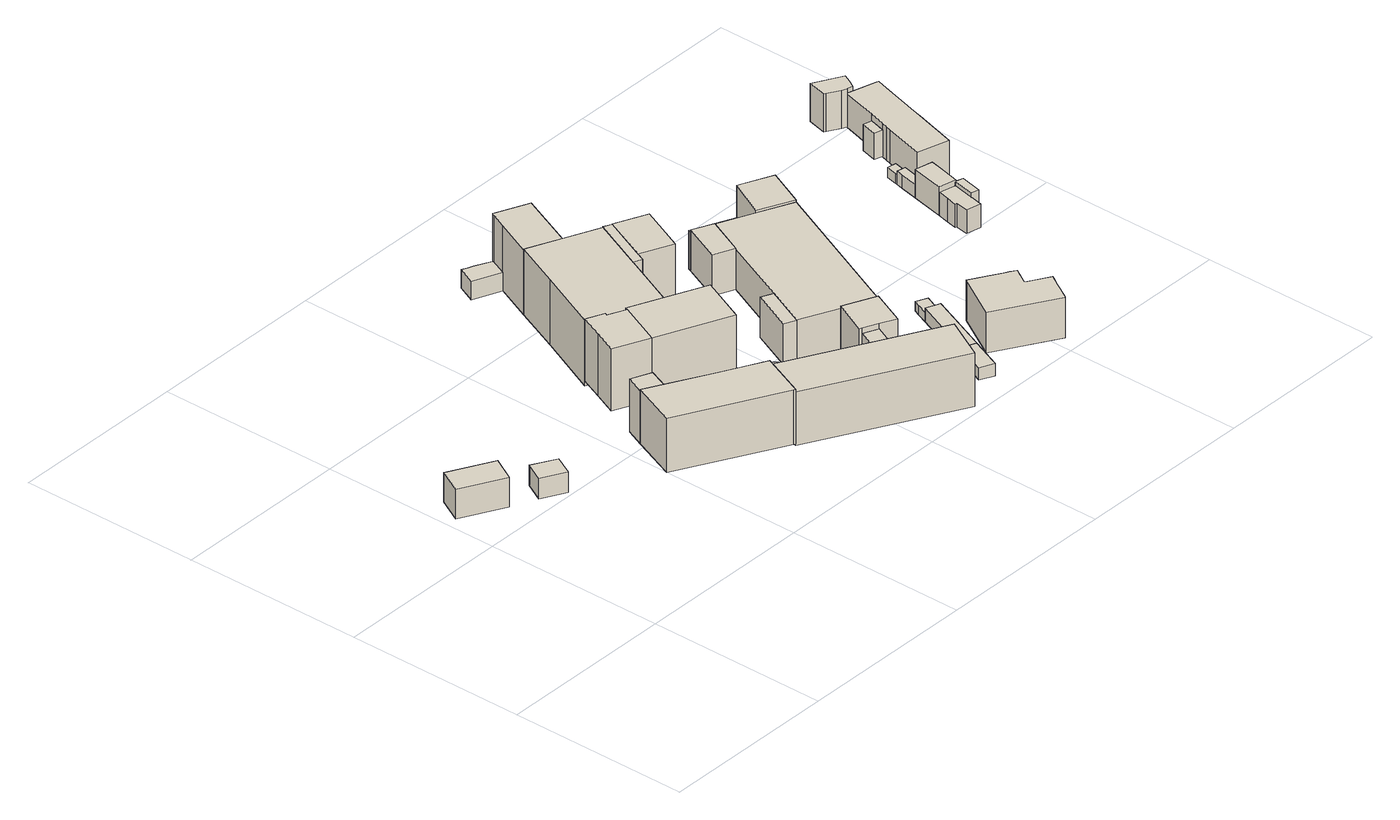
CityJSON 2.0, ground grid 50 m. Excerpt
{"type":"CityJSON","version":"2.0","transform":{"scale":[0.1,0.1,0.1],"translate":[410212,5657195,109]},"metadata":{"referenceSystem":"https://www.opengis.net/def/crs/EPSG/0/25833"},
"CityObjects":{
"building1":{"type":"Building","attributes":{"Dachtyp_tdc":"tdcHipRoof","Gemeindeschluessel":14612000,"Dachneigung":45.11,"QualitaetDacherkennung":75,"Geometrietyp2DReferenz":"3000","measuredHeight":10.27,"function":"31001_9998","roofType":"3200"},"geometry":[{"type":"Solid","lod":"1","boundaries":[[[[0,1,2,3]],[[4,5,6,7]],[[3,5,4,0]],[[2,6,5,3]],[[1,7,6,2]],[[0,4,7,1]]]]}]},
"building2":{"type":"Building","attributes":{"Dachtyp_tdc":"tdcGableRoof","Gemeindeschluessel":14612000,"Dachneigung":48.92,"QualitaetDacherkennung":3,"Geometrietyp2DReferenz":"3000","measuredHeight":8.08,"function":"31001_9998","roofType":"3100"},"geometry":[{"type":"Solid","lod":"1","boundaries":[[[[8,9,10,11]],[[12,13,14,15]],[[11,13,12,8]],[[10,14,13,11]],[[9,15,14,10]],[[8,12,15,9]]]]}]},
"building3":{"type":"Building","attributes":{"Gemeindeschluessel":14612000,"Geometrietyp2DReferenz":"3000","function":"31001_9998","roofType":"9999"},"children":["building3-1","building3-2","building3-3"]},
"building3-1":{"type":"BuildingPart","attributes":{"Dachtyp_tdc":"tdcPolyFlatRoof","Dachneigung":30.93,"QualitaetDacherkennung":42,"Geometrietyp2DReferenz":"3000","measuredHeight":15.46,"roofType":"2100"},"parents":["building3"],"geometry":[{"type":"Solid","lod":"1","boundaries":[[[[16,17,18,19,20]],[[21,22,23,24,25]],[[20,22,21,16]],[[19,23,22,20]],[[18,24,23,19]],[[17,25,24,18]],[[16,21,25,17]]]]}]},
"building3-2":{"type":"BuildingPart","attributes":{"Dachtyp_tdc":"tdcGableRoof","Dachneigung":49.71,"QualitaetDacherkennung":66,"Geometrietyp2DReferenz":"3000","measuredHeight":16.77,"roofType":"3100"},"parents":["building3"],"geometry":[{"type":"Solid","lod":"1","boundaries":[[[[26,27,28,29]],[[30,31,32,33]],[[29,31,30,26]],[[28,32,31,29]],[[27,33,32,28]],[[26,30,33,27]]]]}]},
"building3-3":{"type":"BuildingPart","attributes":{"Dachtyp_tdc":"tdcHipAndGableRoof","Dachneigung":37.69,"QualitaetDacherkennung":72,"Geometrietyp2DReferenz":"3000","measuredHeight":17.89,"roofType":"5000"},"parents":["building3"],"geometry":[{"type":"Solid","lod":"1","boundaries":[[[[34,35,36,37,38,39,40,41]],[[30,33,42,25,24,43,44,45]],[[41,33,30,34]],[[40,42,33,41]],[[39,25,42,40]],[[38,24,25,39]],[[37,43,24,38]],[[36,44,43,37]],[[35,45,44,36]],[[34,30,45,35]]]]}]},
"building4":{"type":"Building","attributes":{"Gemeindeschluessel":14612000,"Dachneigung":90,"Dachorientierung":0,"MittlereTraufHoehe":114.51,"QualitaetDacherkennung":94,"ObjektHoehe":3.59,"BodenHoehe":110.93,"Geometrietyp2DReferenz":"3000","AbsoluteHoehe":114.51,"Dachflaeche":54.16,"measuredHeight":3.59,"function":"31001_9998","roofType":"1000","storeysAboveGround":1},"geometry":[{"type":"Solid","lod":"1","boundaries":[[[[46,47,48,49,50,51,52,53]],[[54,55,56,57,58,59,60,61]],[[53,55,54,46]],[[52,56,55,53]],[[51,57,56,52]],[[50,58,57,51]],[[49,59,58,50]],[[48,60,59,49]],[[47,61,60,48]],[[46,54,61,47]]]]}]},
"building5":{"type":"Building","attributes":{"Dachtyp_tdc":"tdcFreeFormRoof","Gemeindeschluessel":14612000,"Dachneigung":15.65,"QualitaetDacherkennung":20,"Geometrietyp2DReferenz":"3000","measuredHeight":7.32,"function":"31001_9998","roofType":"5000"},"geometry":[{"type":"Solid","lod":"1","boundaries":[[[[62,63,64,65,66,67,68,69]],[[70,22,21,25,42,71,72,73]],[[69,22,70,62]],[[68,21,22,69]],[[67,25,21,68]],[[66,42,25,67]],[[65,71,42,66]],[[64,72,71,65]],[[63,73,72,64]],[[62,70,73,63]]]]}]},
"building6":{"type":"Building","attributes":{"Gemeindeschluessel":14612000,"Geometrietyp2DReferenz":"3000","function":"31001_9998","roofType":"9999"},"children":["building6-1","building6-2"]},
"building6-1":{"type":"BuildingPart","attributes":{"Dachtyp_tdc":"tdcGableRoof","Dachneigung":28.72,"QualitaetDacherkennung":62,"Geometrietyp2DReferenz":"3000","measuredHeight":19.41,"roofType":"3100"},"parents":["building6"],"geometry":[{"type":"Solid","lod":"1","boundaries":[[[[74,75,76,77,78,79]],[[80,81,82,83,84,85]],[[79,81,80,74]],[[78,82,81,79]],[[77,83,82,78]],[[76,84,83,77]],[[75,85,84,76]],[[74,80,85,75]]]]}]},
"building6-2":{"type":"BuildingPart","attributes":{"Dachtyp_tdc":"tdcGableRoof","Dachneigung":29.75,"QualitaetDacherkennung":57,"Geometrietyp2DReferenz":"3000","measuredHeight":19.42,"roofType":"3100"},"parents":["building6"],"geometry":[{"type":"Solid","lod":"1","boundaries":[[[[86,87,88,89,90,74,91,79]],[[92,81,93,80,94,95,96,97]],[[79,81,92,86]],[[91,93,81,79]],[[74,80,93,91]],[[90,94,80,74]],[[89,95,94,90]],[[88,96,95,89]],[[87,97,96,88]],[[86,92,97,87]]]]}]},
"building7":{"type":"Building","attributes":{"Gemeindeschluessel":14612000,"Geometrietyp2DReferenz":"3000","function":"31001_9998","roofType":"9999"},"children":["building7-1","building7-2","building7-3","building7-4"]},
"building7-1":{"type":"BuildingPart","attributes":{"Dachtyp_tdc":"tdcHipAndGableRoof","Dachneigung":32.81,"QualitaetDacherkennung":68,"Geometrietyp2DReferenz":"3000","measuredHeight":20.14,"roofType":"5000"},"parents":["building7"],"geometry":[{"type":"Solid","lod":"1","boundaries":[[[[98,99,100,101,102,103,104]],[[105,106,107,108,109,110,111]],[[104,106,105,98]],[[103,107,106,104]],[[102,108,107,103]],[[101,109,108,102]],[[100,110,109,101]],[[99,111,110,100]],[[98,105,111,99]]]]}]},
"building7-2":{"type":"BuildingPart","attributes":{"Dachtyp_tdc":"tdcGableRoof","Dachneigung":28.87,"QualitaetDacherkennung":53,"Geometrietyp2DReferenz":"3000","measuredHeight":20.93,"roofType":"3100"},"parents":["building7"],"geometry":[{"type":"Solid","lod":"1","boundaries":[[[[112,113,114,115]],[[116,117,118,119]],[[115,117,116,112]],[[114,118,117,115]],[[113,119,118,114]],[[112,116,119,113]]]]}]},
"building7-3":{"type":"BuildingPart","attributes":{"Dachtyp_tdc":"tdcGableRoof","Dachneigung":15.06,"QualitaetDacherkennung":38,"Geometrietyp2DReferenz":"3000","measuredHeight":20.66,"roofType":"3100"},"parents":["building7"],"geometry":[{"type":"Solid","lod":"1","boundaries":[[[[120,121,122,123,124]],[[125,126,118,117,127]],[[124,126,125,120]],[[123,118,126,124]],[[122,117,118,123]],[[121,127,117,122]],[[120,125,127,121]]]]}]},
"building7-4":{"type":"BuildingPart","attributes":{"Dachtyp_tdc":"tdcHipAndGableRoof","Dachneigung":12.7,"QualitaetDacherkennung":16,"Geometrietyp2DReferenz":"3000","measuredHeight":20.32,"roofType":"5000"},"parents":["building7"],"geometry":[{"type":"Solid","lod":"1","boundaries":[[[[128,129,130,131,132,133,134,135,136,137,138,139]],[[140,141,142,143,144,145,146,107,106,126,125,147]],[[139,141,140,128]],[[138,142,141,139]],[[137,143,142,138]],[[136,144,143,137]],[[135,145,144,136]],[[134,146,145,135]],[[133,107,146,134]],[[132,106,107,133]],[[131,126,106,132]],[[130,125,126,131]],[[129,147,125,130]],[[128,140,147,129]]]]}]},
"building8":{"type":"Building","attributes":{"Dachtyp_tdc":"tdcPolyFlatRoof","Gemeindeschluessel":14612000,"Dachneigung":5.78,"QualitaetDacherkennung":42,"Geometrietyp2DReferenz":"3000","measuredHeight":5.51,"function":"31001_9998","roofType":"2100"},"geometry":[{"type":"Solid","lod":"1","boundaries":[[[[148,149,150,151,152,153,154,155]],[[108,156,157,158,159,160,110,109]],[[155,156,108,148]],[[154,157,156,155]],[[153,158,157,154]],[[152,159,158,153]],[[151,160,159,152]],[[150,110,160,151]],[[149,109,110,150]],[[148,108,109,149]]]]}]},
"building9":{"type":"Building","attributes":{"Gemeindeschluessel":14612000,"Geometrietyp2DReferenz":"3000","function":"31001_9998","roofType":"9999"},"children":["building9-1","building9-2","building9-3","building9-4","building9-5","building9-6","building9-7","building9-8","building9-9","building9-10","building9-11"]},
"building9-1":{"type":"BuildingPart","attributes":{"Dachtyp_tdc":"tdcFreeFormRoof","Dachneigung":62.84,"QualitaetDacherkennung":9,"Geometrietyp2DReferenz":"3000","measuredHeight":6.64,"roofType":"5000"},"parents":["building9"],"geometry":[{"type":"Solid","lod":"1","boundaries":[[[[161,162,163,164]],[[165,166,167,168]],[[164,166,165,161]],[[163,167,166,164]],[[162,168,167,163]],[[161,165,168,162]]]]}]},
"building9-2":{"type":"BuildingPart","attributes":{"Dachtyp_tdc":"tdcHipRoof","Dachneigung":25.82,"QualitaetDacherkennung":50,"Geometrietyp2DReferenz":"3000","measuredHeight":12.52,"roofType":"3200"},"parents":["building9"],"geometry":[{"type":"Solid","lod":"1","boundaries":[[[[169,170,171,172]],[[173,174,175,176]],[[172,174,173,169]],[[171,175,174,172]],[[170,176,175,171]],[[169,173,176,170]]]]}]},
"building9-3":{"type":"BuildingPart","attributes":{"Dachtyp_tdc":"tdcPolyFlatRoof","Dachneigung":24.78,"QualitaetDacherkennung":65,"Geometrietyp2DReferenz":"3000","measuredHeight":12.14,"roofType":"2100"},"parents":["building9"],"geometry":[{"type":"Solid","lod":"1","boundaries":[[[[177,178,179,180]],[[181,182,183,184]],[[180,182,181,177]],[[179,183,182,180]],[[178,184,183,179]],[[177,181,184,178]]]]}]},
"building9-4":{"type":"BuildingPart","attributes":{"Dachtyp_tdc":"tdcPolyFlatRoof","Dachneigung":6.15,"QualitaetDacherkennung":55,"Geometrietyp2DReferenz":"3000","measuredHeight":13.75,"roofType":"2100"},"parents":["building9"],"geometry":[{"type":"Solid","lod":"1","boundaries":[[[[185,186,187,188,189,190,191,192]],[[193,194,195,196,197,198,199,200]],[[192,194,193,185]],[[191,195,194,192]],[[190,196,195,191]],[[189,197,196,190]],[[188,198,197,189]],[[187,199,198,188]],[[186,200,199,187]],[[185,193,200,186]]]]}]},
"building9-5":{"type":"BuildingPart","attributes":{"Dachtyp_tdc":"tdcPolyFlatRoof","Dachneigung":25.9,"QualitaetDacherkennung":51,"Geometrietyp2DReferenz":"3000","measuredHeight":11.03,"roofType":"2100"},"parents":["building9"],"geometry":[{"type":"Solid","lod":"1","boundaries":[[[[201,202,203,204]],[[205,206,174,207]],[[204,206,205,201]],[[203,174,206,204]],[[202,207,174,203]],[[201,205,207,202]]]]}]},
"building9-6":{"type":"BuildingPart","attributes":{"Dachtyp_tdc":"tdcPolyFlatRoof","Dachneigung":0,"QualitaetDacherkennung":64,"Geometrietyp2DReferenz":"3000","measuredHeight":10.61,"roofType":"1000"},"parents":["building9"],"geometry":[{"type":"Solid","lod":"1","boundaries":[[[[208,209,210,211,212,213]],[[214,168,167,215,216,217]],[[213,168,214,208]],[[212,167,168,213]],[[211,215,167,212]],[[210,216,215,211]],[[209,217,216,210]],[[208,214,217,209]]]]}]},
"building9-7":{"type":"BuildingPart","attributes":{"Dachtyp_tdc":"tdcCutGableRoof","Dachneigung":0.738,"QualitaetDacherkennung":15,"Geometrietyp2DReferenz":"3000","measuredHeight":12.33,"roofType":"9999"},"parents":["building9"],"geometry":[{"type":"Solid","lod":"1","boundaries":[[[[218,219,220,221,222,223,224,225,226]],[[206,227,228,229,230,181,184,176,175]],[[226,227,206,218]],[[225,228,227,226]],[[224,229,228,225]],[[223,230,229,224]],[[222,181,230,223]],[[221,184,181,222]],[[220,176,184,221]],[[219,175,176,220]],[[218,206,175,219]]]]}]},
"building9-8":{"type":"BuildingPart","attributes":{"Dachtyp_tdc":"tdcHipAndGableRoof","Dachneigung":31.82,"QualitaetDacherkennung":84,"Geometrietyp2DReferenz":"3000","measuredHeight":13.71,"roofType":"5000"},"parents":["building9"],"geometry":[{"type":"Solid","lod":"1","boundaries":[[[[231,232,233,234,235,236]],[[237,214,217,238,230,229]],[[236,214,237,231]],[[235,217,214,236]],[[234,238,217,235]],[[233,230,238,234]],[[232,229,230,233]],[[231,237,229,232]]]]}]},
"building9-9":{"type":"BuildingPart","attributes":{"Dachtyp_tdc":"tdcPolyFlatRoof","Dachneigung":0,"QualitaetDacherkennung":0,"Geometrietyp2DReferenz":"3000","measuredHeight":3.72,"roofType":"9999"},"parents":["building9"],"geometry":[{"type":"Solid","lod":"1","boundaries":[[[[239,240,241,242,243,244]],[[245,246,216,215,247,248]],[[244,246,245,239]],[[243,216,246,244]],[[242,215,216,243]],[[241,247,215,242]],[[240,248,247,241]],[[239,245,248,240]]]]}]},
"building9-10":{"type":"BuildingPart","attributes":{"Dachtyp_tdc":"tdcHipAndGableRoof","Dachneigung":25.54,"QualitaetDacherkennung":82,"Geometrietyp2DReferenz":"3000","measuredHeight":16.65,"roofType":"5000"},"parents":["building9"],"geometry":[{"type":"Solid","lod":"1","boundaries":[[[[249,250,251,252]],[[200,248,253,254]],[[252,248,200,249]],[[251,253,248,252]],[[250,254,253,251]],[[249,200,254,250]]]]}]},
"building9-11":{"type":"BuildingPart","attributes":{"Dachtyp_tdc":"tdcHipAndGableRoof","Dachneigung":31.59,"QualitaetDacherkennung":88,"Geometrietyp2DReferenz":"3000","measuredHeight":13.71,"roofType":"5000"},"parents":["building9"],"geometry":[{"type":"Solid","lod":"1","boundaries":[[[[255,256,257,258]],[[227,259,260,228]],[[258,259,227,255]],[[257,260,259,258]],[[256,228,260,257]],[[255,227,228,256]]]]}]},
"building10":{"type":"Building","attributes":{"Dachtyp_tdc":"tdcPolyFlatRoof","Gemeindeschluessel":14612000,"Dachneigung":12,"QualitaetDacherkennung":64,"Geometrietyp2DReferenz":"3000","measuredHeight":3.8,"function":"31001_9998","roofType":"2100"},"geometry":[{"type":"Solid","lod":"1","boundaries":[[[[261,262,263,264]],[[265,266,267,268]],[[264,266,265,261]],[[263,267,266,264]],[[262,268,267,263]],[[261,265,268,262]]]]}]},
"building11":{"type":"Building","attributes":{"Dachtyp_tdc":"tdcPolyFlatRoof","Gemeindeschluessel":14612000,"Dachneigung":13.6,"QualitaetDacherkennung":77,"Geometrietyp2DReferenz":"3000","measuredHeight":4.48,"function":"31001_9998","roofType":"2100"},"geometry":[{"type":"Solid","lod":"1","boundaries":[[[[269,270,271,272,273]],[[274,275,276,277,278]],[[273,275,274,269]],[[272,276,275,273]],[[271,277,276,272]],[[270,278,277,271]],[[269,274,278,270]]]]}]},
"building12":{"type":"Building","attributes":{"Dachtyp_tdc":"tdcPolyFlatRoof","Gemeindeschluessel":14612000,"Dachneigung":14.18,"QualitaetDacherkennung":52,"Geometrietyp2DReferenz":"3000","measuredHeight":3.16,"function":"31001_9998","roofType":"2100"},"geometry":[{"type":"Solid","lod":"1","boundaries":[[[[279,280,281,282,283,284]],[[275,285,286,287,288,276]],[[284,285,275,279]],[[283,286,285,284]],[[282,287,286,283]],[[281,288,287,282]],[[280,276,288,281]],[[279,275,276,280]]]]}]},
"building13":{"type":"Building","attributes":{"Dachtyp_tdc":"tdcFreeFormRoof","Gemeindeschluessel":14612000,"Dachneigung":10.93,"QualitaetDacherkennung":18,"Geometrietyp2DReferenz":"3000","measuredHeight":12.76,"function":"31001_9998","roofType":"5000"},"geometry":[{"type":"Solid","lod":"1","boundaries":[[[[289,290,291,292,293,294,295,296,297,298,299,300,301,302,303,304]],[[305,306,307,308,309,310,311,312,313,314,315,316,317,318,319,320]],[[304,306,305,289]],[[303,307,306,304]],[[302,308,307,303]],[[301,309,308,302]],[[300,310,309,301]],[[299,311,310,300]],[[298,312,311,299]],[[297,313,312,298]],[[296,314,313,297]],[[295,315,314,296]],[[294,316,315,295]],[[293,317,316,294]],[[292,318,317,293]],[[291,319,318,292]],[[290,320,319,291]],[[289,305,320,290]]]]}]},
"building14":{"type":"Building","attributes":{"Gemeindeschluessel":14612000,"Geometrietyp2DReferenz":"3000","function":"31001_9998","roofType":"9999"},"children":["building14-1","building14-2","building14-3"]},
"building14-1":{"type":"BuildingPart","attributes":{"Dachtyp_tdc":"tdcPolyFlatRoof","Dachneigung":28.97,"QualitaetDacherkennung":60,"Geometrietyp2DReferenz":"3000","measuredHeight":9.51,"roofType":"2100"},"parents":["building14"],"geometry":[{"type":"Solid","lod":"1","boundaries":[[[[321,322,323,324,325,326,327]],[[328,329,330,331,332,333,334]],[[327,329,328,321]],[[326,330,329,327]],[[325,331,330,326]],[[324,332,331,325]],[[323,333,332,324]],[[322,334,333,323]],[[321,328,334,322]]]]}]},
"building14-2":{"type":"BuildingPart","attributes":{"Dachtyp_tdc":"tdcPolyFlatRoof","Dachneigung":28.83,"QualitaetDacherkennung":45,"Geometrietyp2DReferenz":"3000","measuredHeight":8.31,"roofType":"2100"},"parents":["building14"],"geometry":[{"type":"Solid","lod":"1","boundaries":[[[[335,336,337,338,339]],[[340,341,342,334,343]],[[339,341,340,335]],[[338,342,341,339]],[[337,334,342,338]],[[336,343,334,337]],[[335,340,343,336]]]]}]},
"building14-3":{"type":"BuildingPart","attributes":{"Dachtyp_tdc":"tdcGableRoof","Dachneigung":36.38,"QualitaetDacherkennung":37,"Geometrietyp2DReferenz":"3000","measuredHeight":9,"roofType":"3100"},"parents":["building14"],"geometry":[{"type":"Solid","lod":"1","boundaries":[[[[344,345,346,347,348,349,350,351,352]],[[353,354,355,356,328,342,357,341,358]],[[352,354,353,344]],[[351,355,354,352]],[[350,356,355,351]],[[349,328,356,350]],[[348,342,328,349]],[[347,357,342,348]],[[346,341,357,347]],[[345,358,341,346]],[[344,353,358,345]]]]}]},
"building15":{"type":"Building","attributes":{"Dachtyp_tdc":"tdcPolyFlatRoof","Gemeindeschluessel":14612000,"Dachneigung":3.69,"QualitaetDacherkennung":76,"Geometrietyp2DReferenz":"3000","measuredHeight":3.88,"function":"31001_9998","roofType":"2100"},"geometry":[{"type":"Solid","lod":"1","boundaries":[[[[359,360,361,362,363]],[[329,364,365,366,330]],[[363,364,329,359]],[[362,365,364,363]],[[361,366,365,362]],[[360,330,366,361]],[[359,329,330,360]]]]}]},
"building16":{"type":"Building","attributes":{"Dachtyp_tdc":"tdcPolyFlatRoof","Gemeindeschluessel":14612000,"Dachneigung":3.3,"QualitaetDacherkennung":56,"Geometrietyp2DReferenz":"3000","measuredHeight":3,"function":"31001_9998","roofType":"2100"},"geometry":[{"type":"Solid","lod":"1","boundaries":[[[[367,368,369,370,371]],[[365,372,373,374,366]],[[371,372,365,367]],[[370,373,372,371]],[[369,374,373,370]],[[368,366,374,369]],[[367,365,366,368]]]]}]},
"building17":{"type":"Building","attributes":{"Dachtyp_tdc":"tdcPolyFlatRoof","Gemeindeschluessel":14612000,"Dachneigung":23.79,"QualitaetDacherkennung":29,"Geometrietyp2DReferenz":"3000","measuredHeight":7.93,"function":"31001_9998","roofType":"2100"},"geometry":[{"type":"Solid","lod":"1","boundaries":[[[[375,376,377,378]],[[379,380,381,382]],[[378,380,379,375]],[[377,381,380,378]],[[376,382,381,377]],[[375,379,382,376]]]]}]},
"building18":{"type":"Building","attributes":{"Dachtyp_tdc":"tdcFreeFormRoof","Gemeindeschluessel":14612000,"Dachneigung":33.75,"QualitaetDacherkennung":86,"Geometrietyp2DReferenz":"3000","measuredHeight":11.09,"function":"31001_9998","roofType":"5000"},"geometry":[{"type":"Solid","lod":"1","boundaries":[[[[383,384,385,386,387,388,389,390,391,392,393,394,395,396,397]],[[398,399,400,401,402,403,404,405,406,407,408,409,410,411,412]],[[397,399,398,383]],[[396,400,399,397]],[[395,401,400,396]],[[394,402,401,395]],[[393,403,402,394]],[[392,404,403,393]],[[391,405,404,392]],[[390,406,405,391]],[[389,407,406,390]],[[388,408,407,389]],[[387,409,408,388]],[[386,410,409,387]],[[385,411,410,386]],[[384,412,411,385]],[[383,398,412,384]]]]}]},
"building19":{"type":"Building","attributes":{"Dachtyp_tdc":"tdcFreeFormRoof","Gemeindeschluessel":14612000,"Dachneigung":63.75,"QualitaetDacherkennung":5,"Geometrietyp2DReferenz":"3000","measuredHeight":13.48,"function":"31001_9998","roofType":"5000"},"geometry":[{"type":"Solid","lod":"1","boundaries":[[[[413,414,415,416,417,418,419,420,421]],[[422,423,424,425,426,427,428,429,430]],[[421,423,422,413]],[[420,424,423,421]],[[419,425,424,420]],[[418,426,425,419]],[[417,427,426,418]],[[416,428,427,417]],[[415,429,428,416]],[[414,430,429,415]],[[413,422,430,414]]]]}]}
},
"vertices":[
[44,686,105],[8,619,105],[128,556,105],[164,623,105],[44,686,22],[164,623,22],[128,556,22],[8,619,22],
[226,578,80],[198,525,80],[263,490,80],[291,543,80],[226,578,22],[291,543,22],[263,490,22],[198,525,22],
[765,390,155],[757,376,155],[818,344,155],[824,360,155],[768,389,155],[765,390,20],[768,389,20],[824,360,20],[818,344,20],[757,376,20],
[530,496,169],[584,467,169],[607,524,169],[552,548,169],[530,496,20],[552,548,20],[607,524,20],[584,467,20],
[530,496,173],[478,371,173],[761,221,173],[765,219,173],[818,344,173],[757,376,173],[693,409,173],[584,467,173],[693,409,20],[765,219,20],[761,221,20],[478,371,20],
[674,456,55],[659,427,55],[757,376,55],[765,390,55],[768,389,55],[783,418,55],[693,464,55],[691,460,55],[674,456,19],[691,460,19],[693,464,19],[783,418,19],[768,389,19],[765,390,19],[757,376,19],[659,427,19],
[782,418,90],[743,437,90],[731,414,90],[702,427,90],[693,409,90],[757,376,90],[765,390,90],[768,389,90],[782,418,20],[702,427,20],[731,414,20],[743,437,20],
[689,594,194],[889,507,194],[946,635,194],[836,683,194],[745,723,194],[743,716,194],[689,594,19],[743,716,19],[745,723,19],[836,683,19],[946,635,19],[889,507,19],
[693,738,194],[696,745,194],[647,766,194],[619,701,194],[591,637,194],[717,658,194],[693,738,19],[717,658,19],[591,637,19],[619,701,19],[647,766,19],[696,745,19],
[941,1181,189],[849,1221,189],[847,1218,189],[846,1214,189],[827,1171,189],[781,1067,189],[874,1027,189],[941,1181,5],[874,1027,5],[781,1067,5],[827,1171,5],[846,1214,5],[847,1218,5],[849,1221,5],
[1023,808,194],[1080,936,194],[992,975,194],[935,847,194],[1023,808,5],[935,847,5],[992,975,5],[1080,936,5],
[904,836,193],[926,826,193],[935,847,193],[992,975,193],[970,985,193],[904,836,5],[970,985,5],[926,826,5],
[787,704,191],[836,683,191],[904,836,191],[970,985,191],[874,1027,191],[781,1067,191],[725,938,191],[647,766,191],[696,745,191],[693,738,191],[743,716,191],[745,723,191],[787,704,5],[745,723,5],[743,716,5],[693,738,5],[696,745,5],[647,766,5],[725,938,5],[836,683,5],
[827,1171,57],[846,1214,57],[847,1218,57],[803,1239,57],[787,1245,57],[772,1252,57],[750,1202,57],[826,1170,57],[826,1170,5],[750,1202,5],[772,1252,5],[787,1245,5],[803,1239,5],
[1156,249,69],[1132,260,69],[1112,216,69],[1136,205,69],[1156,249,15],[1136,205,15],[1112,216,15],[1132,260,15],
[1116,774,131],[1172,749,131],[1219,854,131],[1163,880,131],[1116,774,15],[1163,880,15],[1219,854,15],[1172,749,15],
[1037,447,129],[1088,561,129],[1056,576,129],[1005,461,129],[1037,447,15],[1005,461,15],[1056,576,15],[1088,561,15],
[824,360,152],[815,339,152],[853,319,152],[855,332,152],[851,345,152],[842,354,152],[828,360,152],[828,358,152],[824,360,15],[828,358,15],[828,360,15],[842,354,15],[851,345,15],[855,332,15],[853,319,15],[815,339,15],
[1282,838,123],[1167,889,123],[1163,880,123],[1278,828,123],[1282,838,15],[1278,828,15],[1167,889,15],
[1143,284,122],[1102,302,122],[1061,210,122],[1100,189,122],[1112,216,122],[1132,260,122],[1143,284,15],[1100,189,15],[1061,210,15],[1102,302,15],
[1278,828,130],[1219,854,130],[1172,749,130],[1088,561,130],[1037,447,130],[1140,400,130],[1229,360,130],[1412,768,130],[1317,811,130],[1317,811,15],[1412,768,15],[1229,360,15],[1140,400,15],
[1186,264,137],[1229,360,137],[1140,400,137],[1096,305,137],[1102,302,137],[1143,284,137],[1186,264,15],[1096,305,15],
[927,280,53],[1222,121,53],[1224,123,53],[1100,189,53],[1061,210,53],[928,282,53],[927,280,15],[928,282,15],[1224,123,15],[1222,121,15],
[815,339,166],[765,219,166],[1161,6,166],[1222,121,166],[1161,6,15],[765,219,15],
[1317,811,136],[1412,768,136],[1460,873,136],[1369,914,136],[1369,914,15],[1460,873,15],
[1287,50,52],[1324,139,52],[1286,155,52],[1248,67,52],[1287,50,18],[1248,67,18],[1286,155,18],[1324,139,18],
[1286,155,53],[1324,139,53],[1395,310,53],[1388,312,53],[1358,325,53],[1286,155,13],[1358,325,13],[1388,312,13],[1395,310,13],[1324,139,13],
[1358,325,40],[1388,312,40],[1408,359,40],[1382,371,40],[1378,373,40],[1370,356,40],[1370,356,13],[1378,373,13],[1382,371,13],[1408,359,13],
[1425,256,127],[1352,133,127],[1520,33,127],[1523,38,127],[1549,82,127],[1563,106,127],[1567,112,127],[1530,134,127],[1518,141,127],[1507,148,127],[1516,163,127],[1523,176,127],[1533,192,127],[1517,202,127],[1504,209,127],[1486,220,127],[1425,256,13],[1486,220,13],[1504,209,13],[1517,202,13],[1533,192,13],[1523,176,13],[1516,163,13],[1507,148,13],[1518,141,13],[1530,134,13],[1567,112,13],[1563,106,13],[1549,82,13],[1523,38,13],[1520,33,13],[1352,133,13],
[1732,601,82],[1780,590,82],[1794,651,82],[1797,665,82],[1800,680,82],[1775,686,82],[1752,691,82],[1732,601,1],[1752,691,1],[1775,686,1],[1800,680,1],[1797,665,1],[1794,651,1],[1780,590,1],
[1787,526,78],[1800,585,78],[1780,590,78],[1778,590,78],[1765,530,78],[1787,526,1],[1765,530,1],[1778,590,1],[1800,585,1],
[1716,503,67],[1757,494,67],[1765,530,67],[1771,557,67],[1778,590,67],[1732,601,67],[1724,568,67],[1718,539,67],[1722,538,67],[1716,503,1],[1722,538,1],[1718,539,1],[1724,568,1],[1771,557,1],[1757,494,1],
[1752,691,39],[1775,686,39],[1791,755,39],[1767,760,39],[1763,741,39],[1763,741,1],[1767,760,1],[1791,755,1],
[1767,760,30],[1791,755,30],[1799,791,30],[1775,796,30],[1768,765,30],[1768,765,1],[1775,796,1],[1799,791,1],
[1823,912,76],[1811,868,76],[1834,861,76],[1847,906,76],[1823,912,2],[1847,906,2],[1834,861,2],[1811,868,2],
[1793,720,95],[1880,695,95],[1914,814,95],[1921,839,95],[1953,952,95],[1958,967,95],[1962,982,95],[1957,984,95],[1892,1002,95],[1875,1007,95],[1875,1004,95],[1847,906,95],[1834,861,95],[1829,845,95],[1825,830,95],[1793,720,0],[1825,830,0],[1829,845,0],[1834,861,0],[1847,906,0],[1875,1004,0],[1875,1007,0],[1892,1002,0],[1957,984,0],[1962,982,0],[1958,967,0],[1953,952,0],[1921,839,0],[1914,814,0],[1880,695,0],
[1875,1004,108],[1875,1007,108],[1892,1002,108],[1904,1023,108],[1915,1044,108],[1837,1086,108],[1823,1033,108],[1829,1030,108],[1863,1011,108],[1875,1004,1],[1863,1011,1],[1829,1030,1],[1823,1033,1],[1837,1086,1],[1915,1044,1],[1904,1023,1],[1892,1002,1],[1875,1007,1]
]}
